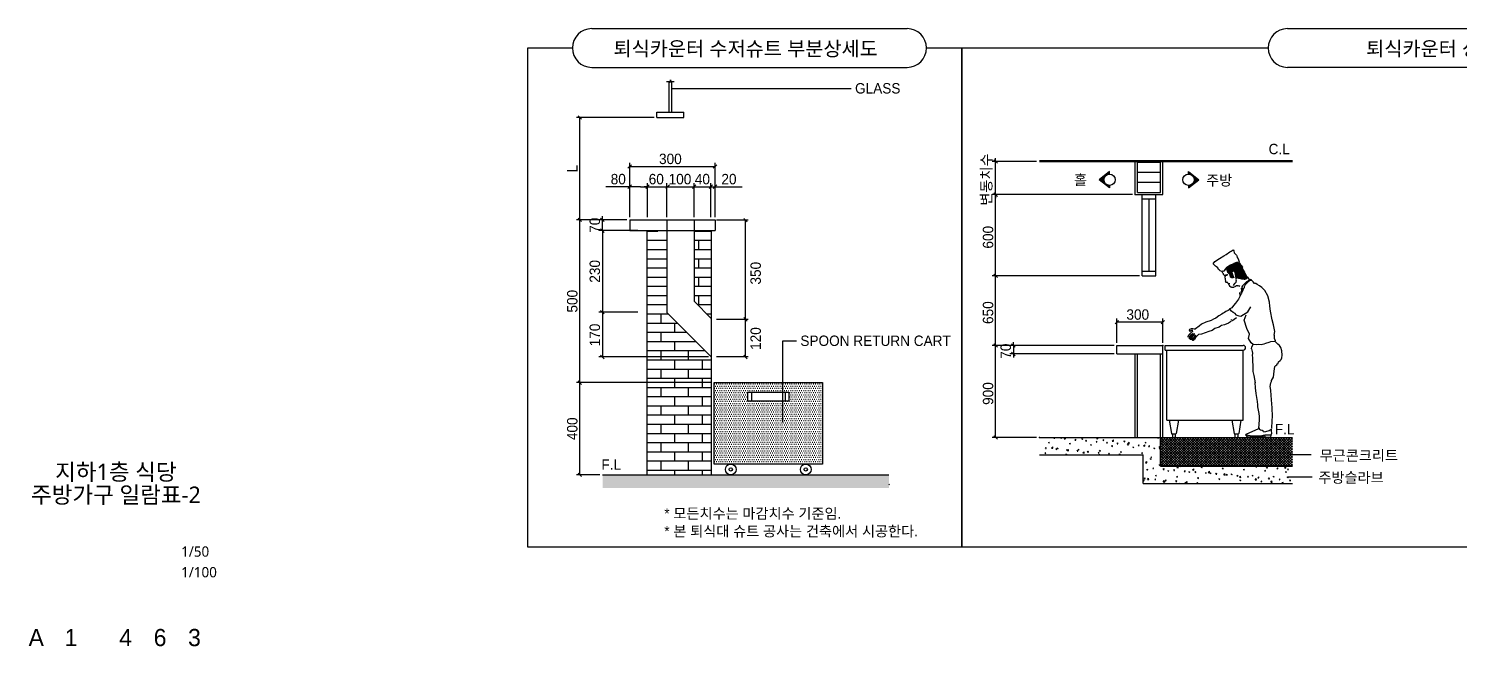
# Model space of a CAD drawing. Header units: millimetres. Extents: x 64500 to 245413, y 550 to 33013.
# Drawn here: x 201393 to 222193, y 930 to 9909 of the extents above; entities that cross this region are included whole.
import ezdxf
from ezdxf.enums import TextEntityAlignment as Align

# ---------------------------------------------------------------- set-up
doc = ezdxf.new("R2010")
doc.units = ezdxf.units.MM
doc.header["$LTSCALE"] = 150
doc.header["$MEASUREMENT"] = 0
doc.header["$PDSIZE"] = -10
doc.layers.get('0').update_dxf_attribs({"linetype": 'CONTINUOUS'})
for name, color, linetype in [('I-con', 3, 'CONTINUOUS'), ('SUNIL_BLOCK', 29, 'CONTINUOUS'), ('TEXT-TITLE', 6, 'CONTINUOUS'), ('TEXT-기입', 6, 'CONTINUOUS')]:
    doc.layers.add(name, color=color, linetype=linetype)
doc.styles.add('CGS', font='cgse', dxfattribs={"bigfont": 'cgs'})
doc.styles.add('나눔바른고딕', font='NanumBarunGothic.ttf')
doc.styles.add('선일금속', font='')
doc.styles.get('선일금속').set_extended_font_data('Dotum')

# ---------------------------------------------------------------- blocks, each defined once
blk = doc.blocks.new('A$C58F52477')
at = {"layer": 'SUNIL_BLOCK'}
for points in [[(2559, 6455), (2559, 6498), (2377, 6357), (2559, 6216), (2559, 6259, -0.414214), (2462, 6357, -0.414214)], [(4022, 6357, -0.414214), (3924, 6259), (3924, 6216), (4106, 6357), (3924, 6498), (3924, 6455, -0.414214)]]:
    blk.add_hatch(color=256, dxfattribs=at).paths.add_polyline_path(points)
at = {"color": 0, "linetype": 'ByBlock', "lineweight": -2}
for p, q in [((557, 6701), (617, 6641)), ((617, 6068), (557, 6128)), ((617, 6068), (557, 6128)), ((557, 4725), (617, 4665)), ((617, 4665), (557, 4725)), ((2715, 3923), (2655, 3863)), ((3451, 3863), (3511, 3923)), ((557, 3518), (617, 3458)), ((617, 3458), (557, 3518)), ((863, 3518), (923, 3458)), ((923, 3311), (863, 3371)), ((557, 1927), (617, 1867))]:
    blk.add_line(p, q, dxfattribs=at)
for p, q in [((587, 6671), (587, 6731)), ((1296, 6671), (527, 6671)), ((587, 6098), (587, 6671)), ((2955, 6098), (527, 6098)), ((2907, 6098), (527, 6098)), ((587, 4695), (587, 6098)), ((587, 6098), (587, 6038)), ((3075, 4695), (527, 4695)), ((3075, 4695), (527, 4695)), ((587, 3488), (587, 4695)), ((2685, 3536), (2685, 3953)), ((3481, 3893), (2685, 3893)), ((3481, 3536), (3481, 3953)), ((2637, 3488), (527, 3488)), ((2637, 3488), (527, 3488)), ((587, 1897), (587, 3488)), ((2637, 3488), (833, 3488)), ((893, 3488), (893, 3548)), ((893, 3488), (893, 3341)), ((2637, 3341), (833, 3341)), ((893, 3341), (893, 3281)), ((1296, 1897), (527, 1897))]:
    blk.add_line(p, q)
at = {"color": 0}
for p, q in [((4554, 4692), (4564, 4705)), ((4556, 4684), (4577, 4711)), ((4576, 4698), (4587, 4713)), ((4591, 4706), (4597, 4714))]:
    blk.add_line(p, q, dxfattribs=at)
at = {"layer": 'SUNIL_BLOCK'}
for p, q in [((5638, 8971), (11094, 8971)), ((0, 0), (0, 8636)), ((0, 8636), (5303, 8636)), ((11094, 8301), (5638, 8301)), ((1344, 6690), (5722, 6690)), ((1344, 6671), (5722, 6671)), ((2559, 6498), (2377, 6357)), ((2559, 6455), (2559, 6498)), ((3003, 6098), (3003, 6671)), ((3043, 6138), (3043, 6671)), ((3043, 6660), (3441, 6660)), ((3043, 6486), (3441, 6486)), ((3441, 6138), (3441, 6671)), ((3481, 6098), (3481, 6671)), ((3924, 6455), (3924, 6498)), ((3924, 6498), (4106, 6357)), ((2559, 6216), (2377, 6357)), ((2559, 6259), (2559, 6216)), ((3043, 6312), (3441, 6312)), ((3924, 6216), (4106, 6357)), ((3924, 6259), (3924, 6216)), ((3003, 6098), (3481, 6098)), ((3043, 6138), (3441, 6138)), ((3043, 6138), (3441, 6138)), ((3123, 4695), (3123, 6098)), ((3123, 6025), (3360, 6025)), ((3242, 4776), (3242, 6025)), ((3360, 4695), (3360, 6098)), ((4379, 4940), (4463, 4993)), ((4463, 4993), (4535, 5037)), ((4535, 5037), (4577, 5065)), ((4577, 5065), (4637, 5108)), ((4637, 5108), (4661, 5121)), ((4661, 5121), (4695, 5145)), ((4695, 5145), (4711, 5127)), ((4711, 5127), (4716, 5092)), ((4716, 5092), (4725, 5079)), ((4725, 5079), (4754, 5053)), ((4754, 5053), (4760, 5039)), ((4760, 5039), (4767, 5010)), ((4767, 5010), (4785, 4990)), ((4785, 4990), (4790, 4973)), ((4790, 4973), (4798, 4951)), ((3123, 4776), (3360, 4776)), ((4354, 4903), (4379, 4940)), ((4389, 4862), (4354, 4903)), ((4410, 4850), (4389, 4862)), ((4431, 4829), (4410, 4850)), ((4445, 4804), (4431, 4829)), ((4463, 4789), (4445, 4804)), ((4470, 4782), (4463, 4789)), ((4501, 4767), (4470, 4782)), ((4520, 4771), (4508, 4773)), ((4513, 4753), (4508, 4767)), ((4521, 4742), (4513, 4753)), ((4536, 4773), (4520, 4771)), ((4529, 4728), (4521, 4742)), ((4531, 4714), (4529, 4728)), ((4545, 4698), (4531, 4714)), ((4543, 4784), (4536, 4772)), ((4541, 4780), (4536, 4773)), ((4555, 4796), (4541, 4780)), ((4559, 4808), (4543, 4784)), ((4554, 4701), (4576, 4710)), ((4575, 4811), (4555, 4796)), ((4568, 4818), (4559, 4808)), ((4581, 4835), (4568, 4818)), ((4574, 4810), (4606, 4852)), ((4592, 4801), (4575, 4811)), ((4576, 4710), (4582, 4712)), ((4605, 4851), (4581, 4835)), ((4582, 4712), (4596, 4714)), ((4587, 4804), (4639, 4872)), ((4593, 4707), (4587, 4704)), ((4594, 4790), (4592, 4801)), ((4602, 4715), (4593, 4707)), ((4594, 4790), (4668, 4887)), ((4602, 4773), (4594, 4790)), ((4596, 4714), (4602, 4715)), ((4600, 4776), (4695, 4898)), ((4607, 4753), (4602, 4773)), ((4640, 4872), (4605, 4851)), ((4606, 4760), (4722, 4910)), ((4619, 4737), (4607, 4753)), ((4613, 4746), (4748, 4921)), ((4637, 4725), (4619, 4737)), ((4622, 4735), (4767, 4923)), ((4633, 4727), (4783, 4922)), ((4645, 4705), (4637, 4725)), ((4650, 4879), (4640, 4872)), ((4641, 4714), (4680, 4765)), ((4644, 4718), (4794, 4913)), ((4652, 4673), (4645, 4705)), ((4646, 4699), (4678, 4740)), ((4706, 4903), (4650, 4879)), ((4651, 4681), (4684, 4724)), ((4659, 4669), (4690, 4709)), ((4696, 4776), (4676, 4762)), ((4676, 4762), (4677, 4750)), ((4677, 4750), (4679, 4736)), ((4679, 4736), (4684, 4724)), ((4684, 4724), (4693, 4699)), ((4699, 4777), (4696, 4776)), ((4713, 4767), (4699, 4777)), ((4704, 4773), (4809, 4909)), ((4738, 4918), (4706, 4903)), ((4719, 4767), (4713, 4767)), ((4717, 4767), (4817, 4897)), ((4726, 4759), (4719, 4767)), ((4731, 4745), (4726, 4759)), ((4727, 4757), (4826, 4886)), ((4732, 4740), (4731, 4745)), ((4732, 4741), (4835, 4875)), ((4736, 4731), (4732, 4740)), ((4738, 4717), (4736, 4731)), ((4737, 4725), (4846, 4866)), ((4755, 4924), (4738, 4918)), ((4739, 4708), (4738, 4717)), ((4741, 4696), (4739, 4708)), ((4740, 4705), (4855, 4855)), ((4742, 4686), (4855, 4833)), ((4748, 4648), (4866, 4801)), ((4752, 4675), (4858, 4813)), ((4767, 4923), (4755, 4924)), ((4783, 4922), (4767, 4923)), ((4774, 4658), (4874, 4789)), ((4795, 4920), (4783, 4922)), ((4788, 4654), (4883, 4778)), ((4803, 4933), (4795, 4920)), ((4798, 4951), (4803, 4933)), ((4800, 4919), (4807, 4911)), ((4805, 4654), (4891, 4764)), ((4807, 4911), (4819, 4895)), ((4819, 4895), (4834, 4876)), ((4820, 4650), (4892, 4743)), ((4833, 4644), (4903, 4735)), ((4834, 4876), (4851, 4861)), ((4847, 4639), (4912, 4724)), ((4851, 4861), (4859, 4847)), ((4855, 4832), (4854, 4820)), ((4854, 4820), (4873, 4790)), ((4859, 4847), (4855, 4832)), ((4864, 4638), (4919, 4710)), ((4873, 4790), (4884, 4777)), ((4884, 4777), (4893, 4760)), ((4894, 4751), (4890, 4733)), ((4893, 4760), (4894, 4751)), ((4909, 4730), (4895, 4743)), ((4935, 4677), (4909, 4730)), ((3123, 4695), (3360, 4695)), ((4552, 4699), (4545, 4698)), ((4557, 4682), (4552, 4699)), ((4559, 4690), (4554, 4691)), ((4556, 4667), (4562, 4668)), ((4560, 4656), (4556, 4667)), ((4562, 4668), (4557, 4682)), ((4566, 4693), (4559, 4690)), ((4566, 4642), (4560, 4656)), ((4564, 4629), (4567, 4633)), ((4565, 4618), (4564, 4629)), ((4569, 4615), (4565, 4618)), ((4575, 4698), (4566, 4693)), ((4567, 4633), (4566, 4642)), ((4567, 4603), (4569, 4615)), ((4568, 4600), (4567, 4603)), ((4572, 4595), (4568, 4600)), ((4573, 4586), (4572, 4595)), ((4574, 4578), (4573, 4586)), ((4583, 4579), (4574, 4578)), ((4583, 4702), (4575, 4698)), ((4587, 4704), (4583, 4702)), ((4586, 4580), (4583, 4579)), ((4598, 4581), (4586, 4580)), ((4595, 4581), (4598, 4581)), ((4602, 4575), (4595, 4581)), ((4606, 4567), (4602, 4575)), ((4614, 4559), (4606, 4567)), ((4620, 4557), (4614, 4559)), ((4619, 4545), (4627, 4555)), ((4626, 4534), (4619, 4545)), ((4624, 4555), (4620, 4557)), ((4640, 4528), (4626, 4534)), ((4627, 4555), (4633, 4559)), ((4633, 4559), (4635, 4565)), ((4638, 4515), (4640, 4528)), ((4639, 4510), (4638, 4515)), ((4650, 4502), (4639, 4510)), ((4656, 4500), (4650, 4502)), ((4673, 4661), (4652, 4673)), ((4669, 4496), (4656, 4500)), ((4670, 4490), (4669, 4496)), ((4683, 4489), (4670, 4490)), ((4671, 4662), (4696, 4694)), ((4692, 4661), (4673, 4661)), ((4689, 4490), (4683, 4489)), ((4688, 4661), (4703, 4680)), ((4695, 4490), (4689, 4490)), ((4710, 4666), (4692, 4661)), ((4693, 4699), (4710, 4666)), ((4704, 4494), (4695, 4490)), ((4703, 4524), (4716, 4546)), ((4710, 4495), (4704, 4494)), ((4709, 4666), (4710, 4667)), ((4725, 4503), (4710, 4495)), ((4716, 4546), (4721, 4559)), ((4721, 4559), (4732, 4569)), ((4727, 4506), (4725, 4503)), ((4739, 4511), (4727, 4506)), ((4732, 4569), (4740, 4579)), ((4738, 4667), (4743, 4676)), ((4739, 4690), (4750, 4676)), ((4751, 4518), (4739, 4511)), ((4740, 4579), (4743, 4579)), ((4741, 4691), (4741, 4696)), ((4745, 4685), (4741, 4691)), ((4743, 4676), (4746, 4680)), ((4743, 4579), (4753, 4598)), ((4746, 4680), (4745, 4685)), ((4752, 4636), (4747, 4650)), ((4750, 4676), (4762, 4669)), ((4764, 4520), (4751, 4518)), ((4753, 4627), (4752, 4636)), ((4752, 4609), (4753, 4627)), ((4753, 4598), (4752, 4609)), ((4762, 4669), (4772, 4659)), ((4776, 4518), (4764, 4520)), ((4772, 4659), (4790, 4654)), ((4786, 4517), (4776, 4518)), ((4798, 4521), (4786, 4517)), ((4790, 4654), (4809, 4654)), ((4812, 4511), (4798, 4521)), ((4809, 4654), (4826, 4647)), ((4826, 4647), (4840, 4640)), ((4845, 4440), (4839, 4478)), ((4840, 4640), (4848, 4639)), ((4848, 4639), (4888, 4638)), ((4850, 4503), (4849, 4488)), ((4849, 4488), (4854, 4483)), ((4860, 4522), (4850, 4503)), ((4854, 4483), (4856, 4456)), ((4884, 4546), (4860, 4522)), ((4876, 4476), (4864, 4444)), ((4885, 4488), (4876, 4476)), ((4881, 4638), (4926, 4696)), ((4916, 4576), (4884, 4546)), ((4886, 4504), (4885, 4488)), ((4905, 4535), (4886, 4504)), ((4888, 4638), (4901, 4638)), ((4899, 4638), (4932, 4682)), ((4901, 4638), (4916, 4644)), ((4954, 4583), (4905, 4535)), ((4926, 4588), (4915, 4578)), ((4916, 4644), (4935, 4654)), ((4965, 4609), (4926, 4589)), ((4956, 4657), (4935, 4677)), ((4935, 4654), (4939, 4658)), ((4939, 4658), (4942, 4662)), ((4942, 4662), (4944, 4667)), ((4979, 4605), (4954, 4583)), ((4974, 4638), (4956, 4657)), ((4982, 4618), (4965, 4609)), ((4991, 4632), (4974, 4638)), ((5013, 4613), (4979, 4605)), ((5005, 4626), (4982, 4618)), ((5008, 4622), (4991, 4632)), ((5022, 4616), (5008, 4627)), ((5028, 4609), (5013, 4613)), ((5045, 4587), (5028, 4609)), ((5067, 4561), (5045, 4587)), ((5087, 4562), (5067, 4561)), ((5112, 4546), (5087, 4562)), ((5153, 4523), (5112, 4546)), ((5194, 4491), (5153, 4523)), ((5243, 4437), (5194, 4491)), ((4736, 4222), (4703, 4182)), ((4791, 4291), (4736, 4222)), ((4823, 4357), (4792, 4289)), ((4819, 4355), (4815, 4403)), ((4844, 4396), (4821, 4357)), ((4831, 4407), (4845, 4440)), ((4864, 4444), (4844, 4396)), ((4856, 4456), (4857, 4444)), ((4857, 4444), (4860, 4427)), ((5295, 4347), (5243, 4437)), ((5325, 4239), (5295, 4347)), ((5334, 4168), (5325, 4239)), ((4395, 3963), (4357, 3944)), ((4449, 4003), (4395, 3963)), ((4503, 4033), (4449, 4003)), ((4525, 4050), (4503, 4033)), ((4550, 4061), (4525, 4050)), ((4572, 4075), (4550, 4061)), ((4610, 4092), (4572, 4075)), ((4630, 4106), (4610, 4092)), ((4652, 4131), (4630, 4117)), ((4630, 4117), (4649, 4111)), ((4666, 4081), (4648, 4108)), ((4674, 4142), (4652, 4131)), ((4700, 4060), (4666, 4081)), ((4703, 4182), (4674, 4142)), ((4731, 4041), (4700, 4060)), ((4753, 3967), (4712, 3939)), ((4748, 4017), (4731, 4041)), ((4801, 3998), (4749, 4014)), ((4801, 4001), (4829, 3994)), ((4829, 3994), (4950, 4073)), ((4890, 3926), (4925, 4016)), ((4950, 4073), (5002, 4156)), ((5344, 4082), (5334, 4168)), ((5373, 3931), (5344, 4082)), ((3931, 3673), (3985, 3724)), ((3943, 3755), (3949, 3772)), ((3948, 3731), (3943, 3755)), ((3977, 3748), (3948, 3731)), ((3949, 3772), (3974, 3783)), ((3974, 3783), (4000, 3782)), ((3992, 3753), (3977, 3748)), ((3985, 3724), (3998, 3733)), ((3998, 3733), (3992, 3753)), ((4000, 3782), (4024, 3778)), ((4024, 3778), (4046, 3778)), ((4110, 3823), (4046, 3778)), ((4152, 3857), (4110, 3823)), ((4276, 3730), (4149, 3684)), ((4224, 3889), (4152, 3857)), ((4316, 3919), (4224, 3889)), ((4335, 3749), (4276, 3730)), ((4357, 3944), (4316, 3919)), ((4383, 3780), (4335, 3749)), ((4455, 3807), (4383, 3785)), ((4383, 3785), (4383, 3780)), ((4478, 3821), (4455, 3807)), ((4494, 3832), (4478, 3821)), ((4550, 3845), (4494, 3832)), ((4616, 3875), (4550, 3848)), ((4550, 3848), (4550, 3845)), ((4649, 3900), (4616, 3875)), ((4690, 3923), (4649, 3906)), ((4662, 3941), (4662, 3935)), ((4712, 3939), (4690, 3923)), ((4936, 3785), (4890, 3926)), ((4981, 3686), (4936, 3785)), ((5393, 3848), (5373, 3931)), ((5418, 3730), (5393, 3848)), ((5408, 3665), (5418, 3730)), ((2685, 3488), (3481, 3488)), ((2685, 3341), (2685, 3488)), ((3481, 3341), (3481, 3488)), ((3520, 3488), (4873, 3488)), ((3520, 3409), (3520, 3488)), ((3917, 3641), (3924, 3659)), ((3923, 3624), (3917, 3641)), ((3936, 3635), (3923, 3624)), ((3924, 3659), (3931, 3673)), ((3955, 3664), (3936, 3635)), ((3938, 3603), (3948, 3620)), ((3954, 3602), (3938, 3603)), ((3948, 3620), (3971, 3649)), ((3973, 3628), (3954, 3602)), ((3971, 3675), (3955, 3664)), ((3966, 3590), (3969, 3602)), ((3966, 3587), (3966, 3590)), ((3981, 3590), (3966, 3587)), ((3969, 3602), (3985, 3619)), ((3984, 3686), (3971, 3675)), ((3971, 3649), (3981, 3669)), ((3989, 3648), (3973, 3628)), ((3981, 3669), (4003, 3691)), ((3997, 3607), (3981, 3590)), ((4003, 3694), (3984, 3686)), ((3985, 3619), (4034, 3688)), ((3987, 3581), (3997, 3592)), ((3994, 3578), (3987, 3581)), ((4034, 3688), (3989, 3648)), ((3999, 3575), (3994, 3578)), ((4020, 3633), (3997, 3607)), ((3997, 3592), (4000, 3598)), ((4003, 3575), (3999, 3575)), ((4000, 3598), (4003, 3601)), ((4003, 3691), (4003, 3694)), ((4003, 3601), (4013, 3609)), ((4015, 3589), (4003, 3575)), ((4013, 3609), (4020, 3621)), ((4022, 3589), (4015, 3589)), ((4027, 3644), (4020, 3633)), ((4020, 3621), (4026, 3626)), ((4029, 3597), (4022, 3589)), ((4026, 3626), (4043, 3652)), ((4033, 3653), (4027, 3644)), ((4031, 3597), (4029, 3597)), ((4038, 3614), (4031, 3597)), ((4039, 3658), (4033, 3653)), ((4045, 3623), (4038, 3614)), ((4049, 3667), (4039, 3658)), ((4043, 3652), (4049, 3667)), ((4048, 3629), (4045, 3623)), ((4064, 3643), (4048, 3629)), ((4074, 3654), (4064, 3643)), ((4086, 3666), (4074, 3654)), ((4099, 3680), (4086, 3666)), ((4149, 3684), (4099, 3680)), ((4962, 3608), (4981, 3686)), ((5011, 3532), (4962, 3608)), ((5041, 3505), (5011, 3532)), ((5020, 3463), (5042, 3503)), ((5041, 3507), (5032, 3501)), ((5108, 3502), (5043, 3505)), ((5144, 3503), (5108, 3502)), ((5181, 3501), (5144, 3503)), ((5226, 3509), (5181, 3501)), ((5259, 3521), (5226, 3509)), ((5315, 3540), (5259, 3521)), ((5345, 3552), (5315, 3540)), ((5427, 3560), (5345, 3552)), ((5407, 3665), (5407, 3615)), ((5407, 3615), (5427, 3577)), ((5427, 3577), (5417, 3560)), ((5470, 3510), (5427, 3560)), ((5497, 3490), (5470, 3510)), ((5521, 3451), (5497, 3490)), ((2685, 3341), (3481, 3341)), ((3003, 1897), (3003, 3341)), ((3043, 1897), (3043, 3341)), ((3441, 1897), (3441, 3341)), ((3481, 1897), (3481, 3341)), ((3520, 3409), (4873, 3409)), ((3550, 2196), (3550, 3409)), ((4873, 2196), (4873, 3409)), ((5015, 3430), (5020, 3463)), ((5015, 3430), (5029, 3387)), ((5031, 3348), (5028, 3319)), ((5028, 3319), (5032, 3273)), ((5029, 3387), (5031, 3356)), ((5031, 3356), (5031, 3348)), ((5032, 3273), (5035, 3085)), ((5482, 3205), (5512, 3226)), ((5512, 3226), (5531, 3245)), ((5538, 3394), (5521, 3451)), ((5531, 3245), (5539, 3277)), ((5546, 3321), (5538, 3394)), ((5539, 3277), (5546, 3321)), ((5035, 3085), (5040, 3038)), ((5040, 3038), (5056, 2971)), ((5056, 2971), (5080, 2841)), ((5396, 2939), (5406, 3046)), ((5406, 3046), (5419, 3122)), ((5419, 3122), (5433, 3140)), ((5433, 3140), (5455, 3152)), ((5455, 3152), (5459, 3172)), ((5459, 3172), (5477, 3178)), ((5477, 3178), (5482, 3205)), ((5085, 2757), (5078, 2845)), ((5098, 2656), (5085, 2757)), ((5338, 2778), (5347, 2840)), ((5343, 2752), (5338, 2778)), ((5350, 2711), (5343, 2752)), ((5347, 2840), (5359, 2865)), ((5359, 2865), (5362, 2880)), ((5362, 2880), (5396, 2939)), ((5120, 2517), (5098, 2656)), ((5123, 2462), (5120, 2517)), ((5358, 2550), (5350, 2711)), ((5372, 2410), (5358, 2550)), ((5122, 2436), (5123, 2462)), ((5123, 2425), (5122, 2436)), ((5145, 2310), (5123, 2425)), ((5151, 2262), (5145, 2310)), ((5155, 2201), (5151, 2262)), ((5376, 2258), (5372, 2410)), ((5373, 2188), (5376, 2258)), ((3550, 2196), (4873, 2196)), ((3590, 2196), (3628, 1965)), ((3749, 2196), (3711, 1965)), ((4674, 2196), (4712, 1965)), ((4833, 2196), (4795, 1965)), ((4921, 1952), (5142, 2049)), ((5142, 2049), (5155, 2201)), ((5150, 2065), (5148, 2046)), ((5148, 2046), (5153, 2038)), ((5153, 2038), (5169, 2030)), ((5169, 2030), (5201, 2021)), ((5201, 2021), (5221, 2005)), ((5221, 2005), (5227, 1996)), ((5227, 1996), (5261, 1999)), ((5261, 1999), (5321, 2017)), ((5321, 2017), (5355, 2039)), ((5355, 2039), (5357, 2012)), ((5357, 2012), (5358, 1966)), ((5364, 2054), (5373, 2188)), ((1344, 1897), (3441, 1897)), ((1499, 1811), (1517, 1818)), ((1499, 1811), (1512, 1802)), ((1512, 1802), (1517, 1818)), ((1554, 1713), (1574, 1733)), ((1595, 1884), (1607, 1897)), ((1595, 1884), (1610, 1882)), ((1611, 1882), (1608, 1897)), ((1712, 1893), (1724, 1897)), ((1712, 1893), (1725, 1884)), ((1725, 1884), (1730, 1897)), ((1777, 1868), (1789, 1882)), ((1777, 1868), (1792, 1866)), ((1793, 1866), (1790, 1882)), ((1864, 1791), (1882, 1797)), ((1864, 1790), (1877, 1782)), ((1877, 1782), (1882, 1797)), ((1959, 1852), (1972, 1866)), ((1960, 1852), (1975, 1850)), ((1975, 1850), (1972, 1866)), ((2077, 1873), (2095, 1879)), ((2077, 1872), (2090, 1864)), ((2090, 1864), (2095, 1879)), ((2142, 1836), (2154, 1850)), ((2142, 1836), (2157, 1834)), ((2157, 1834), (2154, 1850)), ((2229, 1770), (2247, 1777)), ((2229, 1770), (2242, 1762)), ((2242, 1762), (2247, 1777)), ((2324, 1820), (2336, 1834)), ((2324, 1820), (2339, 1818)), ((2334, 1876), (2354, 1897)), ((2334, 1876), (2357, 1872)), ((2340, 1818), (2337, 1834)), ((2356, 1873), (2354, 1897)), ((2442, 1852), (2460, 1859)), ((2443, 1852), (2455, 1843)), ((2455, 1843), (2460, 1859)), ((2506, 1804), (2518, 1818)), ((2506, 1804), (2521, 1802)), ((2522, 1802), (2519, 1818)), ((2594, 1750), (2612, 1757)), ((2594, 1750), (2607, 1741)), ((2605, 1834), (2625, 1855)), ((2605, 1834), (2628, 1830)), ((2607, 1741), (2612, 1757)), ((2627, 1830), (2625, 1855)), ((2688, 1788), (2700, 1803)), ((2688, 1788), (2703, 1787)), ((2704, 1786), (2701, 1802)), ((2807, 1832), (2825, 1839)), ((2808, 1832), (2820, 1823)), ((2820, 1823), (2825, 1838)), ((2870, 1772), (2883, 1787)), ((2870, 1772), (2886, 1771)), ((2876, 1792), (2896, 1813)), ((2876, 1792), (2899, 1788)), ((2886, 1771), (2883, 1786)), ((2899, 1788), (2896, 1813)), ((2959, 1730), (2977, 1736)), ((2972, 1721), (2977, 1736)), ((3052, 1756), (3065, 1771)), ((3053, 1756), (3068, 1755)), ((3068, 1755), (3065, 1771)), ((3147, 1750), (3167, 1771)), ((3147, 1750), (3170, 1746)), ((3170, 1746), (3167, 1771)), ((3172, 1812), (3190, 1818)), ((3173, 1811), (3185, 1803)), ((3185, 1803), (3190, 1818)), ((3235, 1740), (3247, 1755)), ((3235, 1740), (3250, 1739)), ((3251, 1739), (3248, 1755)), ((3386, 1893), (3396, 1897)), ((3386, 1893), (3399, 1885)), ((3399, 1885), (3403, 1897)), ((3417, 1724), (3429, 1739)), ((3433, 1723), (3430, 1739)), ((3441, 1897), (5722, 1897)), ((3441, 1400), (3441, 1897)), ((3441, 1895), (3443, 1897)), ((3441, 1850), (3488, 1897)), ((3441, 1806), (3533, 1897)), ((3441, 1761), (3577, 1897)), ((3441, 1716), (3622, 1897)), ((3441, 1671), (3667, 1897)), ((3441, 1626), (3712, 1897)), ((3441, 1581), (3757, 1897)), ((3441, 1536), (3802, 1897)), ((3441, 1491), (3847, 1897)), ((3441, 1446), (3892, 1897)), ((3441, 1401), (3937, 1897)), ((3894, 1400), (3441, 1854)), ((3850, 1400), (3441, 1809)), ((3805, 1400), (3441, 1764)), ((3939, 1400), (3442, 1897)), ((3484, 1400), (3982, 1897)), ((3984, 1400), (3487, 1897)), ((3529, 1400), (4027, 1897)), ((4029, 1400), (3532, 1897)), ((3574, 1400), (4071, 1897)), ((4074, 1400), (3577, 1897)), ((3619, 1400), (4116, 1897)), ((4119, 1400), (3622, 1897)), ((3638, 1957), (3701, 1957)), ((3645, 1957), (3645, 1907)), ((3664, 1400), (4161, 1897)), ((4164, 1400), (3667, 1897)), ((3694, 1957), (3694, 1907)), ((3709, 1400), (4206, 1897)), ((4209, 1400), (3712, 1897)), ((3754, 1400), (4251, 1897)), ((4254, 1400), (3756, 1897)), ((3799, 1400), (4296, 1897)), ((4299, 1400), (3801, 1897)), ((3844, 1400), (4341, 1897)), ((4343, 1400), (3846, 1897)), ((3889, 1400), (4386, 1897)), ((4388, 1400), (3891, 1897)), ((3933, 1400), (4431, 1897)), ((4433, 1400), (3936, 1897)), ((3978, 1400), (4476, 1897)), ((4478, 1400), (3981, 1897)), ((4023, 1400), (4520, 1897)), ((4523, 1400), (4026, 1897)), ((4068, 1400), (4565, 1897)), ((4568, 1400), (4071, 1897)), ((4113, 1400), (4610, 1897)), ((4613, 1400), (4116, 1897)), ((4158, 1400), (4655, 1897)), ((4658, 1400), (4161, 1897)), ((4203, 1400), (4700, 1897)), ((4703, 1400), (4205, 1897)), ((4248, 1400), (4745, 1897)), ((4748, 1400), (4250, 1897)), ((4293, 1400), (4790, 1897)), ((4792, 1400), (4295, 1897)), ((4338, 1400), (4835, 1897)), ((4837, 1400), (4340, 1897)), ((4382, 1400), (4880, 1897)), ((4882, 1400), (4385, 1897)), ((4427, 1400), (4925, 1897)), ((4927, 1400), (4430, 1897)), ((4472, 1400), (4969, 1897)), ((4972, 1400), (4475, 1897)), ((4517, 1400), (5014, 1897)), ((5017, 1400), (4520, 1897)), ((4562, 1400), (5059, 1897)), ((5062, 1400), (4565, 1897)), ((4607, 1400), (5104, 1897)), ((5107, 1400), (4610, 1897)), ((4652, 1400), (5149, 1897)), ((5152, 1400), (4655, 1897)), ((4697, 1400), (5194, 1897)), ((5197, 1400), (4699, 1897)), ((4722, 1957), (4785, 1957)), ((4729, 1957), (4729, 1907)), ((4738, 1897), (4768, 1897)), ((4742, 1400), (5239, 1897)), ((5242, 1400), (4744, 1897)), ((4778, 1957), (4778, 1907)), ((4787, 1400), (5284, 1897)), ((5286, 1400), (4789, 1897)), ((4831, 1400), (5329, 1897)), ((5331, 1400), (4834, 1897)), ((4876, 1400), (5374, 1897)), ((5376, 1400), (4879, 1897)), ((4914, 1942), (4921, 1952)), ((4948, 1908), (4914, 1942)), ((4921, 1400), (5418, 1897)), ((5421, 1400), (4924, 1897)), ((4931, 1947), (4931, 1953)), ((4938, 1938), (4931, 1947)), ((4956, 1928), (4938, 1938)), ((5178, 1903), (4948, 1908)), ((4993, 1924), (4956, 1928)), ((4966, 1400), (5463, 1897)), ((5466, 1400), (4969, 1897)), ((5104, 1917), (4993, 1924)), ((5011, 1400), (5508, 1897)), ((5511, 1400), (5014, 1897)), ((5056, 1400), (5553, 1897)), ((5556, 1400), (5059, 1897)), ((5101, 1400), (5598, 1897)), ((5166, 1922), (5104, 1917)), ((5601, 1400), (5104, 1897)), ((5146, 1400), (5643, 1897)), ((5646, 1400), (5148, 1897)), ((5218, 1933), (5166, 1922)), ((5232, 1920), (5178, 1903)), ((5191, 1400), (5688, 1897)), ((5691, 1400), (5193, 1897)), ((5248, 1935), (5218, 1933)), ((5250, 1917), (5232, 1920)), ((5236, 1400), (5722, 1886)), ((5722, 1414), (5238, 1897)), ((5349, 1938), (5248, 1935)), ((5252, 1897), (5250, 1917)), ((5343, 1904), (5252, 1897)), ((5280, 1400), (5722, 1842)), ((5722, 1459), (5283, 1897)), ((5325, 1400), (5722, 1797)), ((5722, 1504), (5328, 1897)), ((5349, 1937), (5343, 1904)), ((5358, 1966), (5349, 1937)), ((5370, 1400), (5722, 1752)), ((5722, 1548), (5373, 1897)), ((5719, 1597), (5418, 1897)), ((5722, 1638), (5463, 1897)), ((5722, 1683), (5508, 1897)), ((5722, 1728), (5553, 1897)), ((5722, 1773), (5597, 1897)), ((5722, 1818), (5642, 1897)), ((5722, 1863), (5687, 1897)), ((1344, 1599), (3142, 1599)), ((1437, 1627), (1455, 1634)), ((1437, 1627), (1450, 1618)), ((1448, 1708), (1460, 1723)), ((1448, 1708), (1463, 1707)), ((1450, 1618), (1455, 1633)), ((1464, 1707), (1461, 1723)), ((1554, 1713), (1577, 1709)), ((1577, 1709), (1574, 1733)), ((1630, 1693), (1642, 1707)), ((1630, 1692), (1646, 1691)), ((1646, 1691), (1643, 1707)), ((1650, 1709), (1668, 1716)), ((1651, 1709), (1663, 1700)), ((1663, 1700), (1669, 1715)), ((1802, 1606), (1820, 1613)), ((1802, 1606), (1813, 1599)), ((1812, 1677), (1825, 1691)), ((1813, 1677), (1828, 1675)), ((1815, 1599), (1820, 1613)), ((1828, 1675), (1825, 1691)), ((1825, 1671), (1845, 1691)), ((1825, 1671), (1848, 1667)), ((1848, 1667), (1845, 1691)), ((1995, 1661), (2007, 1675)), ((1995, 1661), (2010, 1659)), ((2010, 1659), (2008, 1675)), ((2015, 1688), (2033, 1695)), ((2016, 1688), (2028, 1680)), ((2028, 1680), (2034, 1695)), ((2096, 1629), (2116, 1649)), ((2097, 1629), (2119, 1625)), ((2119, 1625), (2116, 1649)), ((2177, 1645), (2189, 1659)), ((2177, 1645), (2192, 1643)), ((2193, 1643), (2190, 1659)), ((2359, 1629), (2371, 1643)), ((2359, 1629), (2374, 1627)), ((2375, 1627), (2372, 1643)), ((2379, 1599), (2387, 1607)), ((2381, 1668), (2398, 1675)), ((2381, 1668), (2393, 1659)), ((2388, 1599), (2387, 1607)), ((2393, 1659), (2399, 1675)), ((2541, 1613), (2553, 1627)), ((2541, 1613), (2556, 1611)), ((2557, 1611), (2554, 1627)), ((2725, 1599), (2736, 1611)), ((2739, 1599), (2736, 1611)), ((2746, 1648), (2763, 1654)), ((2746, 1647), (2758, 1639)), ((2758, 1639), (2764, 1654)), ((2959, 1729), (2972, 1721)), ((3111, 1627), (3128, 1634)), ((3111, 1627), (3123, 1619)), ((3123, 1619), (3129, 1634)), ((3142, 1102), (3142, 1599)), ((3262, 1525), (3280, 1532)), ((3262, 1525), (3275, 1516)), ((3270, 1549), (3282, 1564)), ((3270, 1549), (3285, 1548)), ((3275, 1516), (3280, 1532)), ((3286, 1548), (3283, 1564)), ((3324, 1709), (3342, 1716)), ((3324, 1709), (3337, 1701)), ((3337, 1701), (3342, 1716)), ((3417, 1724), (3432, 1723)), ((3418, 1708), (3438, 1729)), ((3418, 1708), (3441, 1704)), ((3441, 1704), (3438, 1728)), ((3760, 1400), (3441, 1719)), ((3715, 1400), (3441, 1674)), ((3670, 1400), (3441, 1629)), ((3625, 1400), (3441, 1584)), ((3580, 1400), (3441, 1540)), ((3535, 1400), (3441, 1495)), ((5415, 1400), (5722, 1707)), ((5460, 1400), (5722, 1662)), ((5505, 1400), (5694, 1589)), ((5550, 1400), (5722, 1572)), ((5595, 1400), (5722, 1527)), ((5703, 1598), (5722, 1617)), ((5722, 1593), (5719, 1597)), ((3181, 1461), (3200, 1481)), ((3181, 1460), (3203, 1457)), ((3200, 1341), (3218, 1348)), ((3203, 1457), (3201, 1481)), ((3201, 1341), (3213, 1332)), ((3213, 1332), (3218, 1348)), ((3305, 1358), (3317, 1373)), ((3305, 1358), (3320, 1357)), ((3321, 1357), (3318, 1372)), ((3352, 1239), (3370, 1245)), ((3352, 1238), (3365, 1230)), ((3365, 1230), (3370, 1245)), ((3414, 1423), (3432, 1430)), ((3414, 1423), (3427, 1414)), ((3427, 1414), (3432, 1429)), ((3490, 1400), (3441, 1450)), ((3445, 1400), (3441, 1405)), ((3441, 1400), (5722, 1400)), ((3487, 1342), (3500, 1357)), ((3487, 1342), (3503, 1341)), ((3503, 1341), (3500, 1357)), ((3565, 1321), (3583, 1327)), ((3566, 1320), (3578, 1312)), ((3578, 1312), (3583, 1327)), ((3669, 1326), (3682, 1341)), ((3670, 1326), (3685, 1325)), ((3685, 1325), (3682, 1341)), ((3723, 1377), (3743, 1397)), ((3723, 1376), (3746, 1373)), ((3745, 1373), (3743, 1397)), ((3782, 1400), (3792, 1394)), ((3792, 1394), (3794, 1400)), ((3852, 1310), (3864, 1325)), ((3852, 1310), (3867, 1309)), ((3868, 1309), (3865, 1325)), ((3930, 1300), (3948, 1307)), ((3931, 1300), (3943, 1291)), ((3943, 1291), (3949, 1307)), ((3994, 1334), (4014, 1355)), ((3994, 1334), (4017, 1331)), ((4017, 1331), (4014, 1355)), ((4034, 1294), (4046, 1309)), ((4034, 1294), (4049, 1293)), ((4050, 1293), (4047, 1309)), ((4144, 1382), (4162, 1389)), ((4144, 1382), (4157, 1373)), ((4157, 1373), (4162, 1389)), ((4216, 1278), (4228, 1293)), ((4216, 1278), (4231, 1277)), ((4232, 1277), (4229, 1293)), ((4265, 1292), (4285, 1313)), ((4265, 1292), (4288, 1289)), ((4288, 1289), (4285, 1313)), ((4295, 1280), (4313, 1287)), ((4296, 1280), (4308, 1271)), ((4308, 1271), (4314, 1286)), ((4398, 1262), (4410, 1277)), ((4398, 1262), (4414, 1261)), ((4414, 1261), (4411, 1277)), ((4509, 1362), (4527, 1369)), ((4509, 1362), (4522, 1353)), ((4522, 1353), (4527, 1368)), ((4536, 1250), (4556, 1271)), ((4536, 1250), (4559, 1247)), ((4559, 1247), (4556, 1271)), ((4580, 1246), (4593, 1261)), ((4581, 1246), (4596, 1245)), ((4596, 1245), (4593, 1261)), ((4661, 1260), (4678, 1266)), ((4661, 1259), (4673, 1251)), ((4673, 1251), (4679, 1266)), ((4763, 1231), (4775, 1245)), ((4778, 1229), (4776, 1245)), ((4874, 1341), (4892, 1348)), ((4874, 1341), (4887, 1333)), ((4887, 1333), (4892, 1348)), ((5026, 1239), (5043, 1246)), ((5026, 1239), (5038, 1230)), ((5038, 1230), (5044, 1246)), ((5092, 1390), (5101, 1400)), ((5092, 1390), (5107, 1388)), ((5108, 1388), (5105, 1400)), ((5239, 1321), (5257, 1328)), ((5239, 1321), (5252, 1312)), ((5252, 1312), (5257, 1328)), ((5274, 1374), (5286, 1388)), ((5274, 1374), (5289, 1372)), ((5290, 1372), (5287, 1388)), ((5456, 1400), (5465, 1394)), ((5456, 1358), (5468, 1372)), ((5456, 1358), (5471, 1356)), ((5465, 1394), (5467, 1400)), ((5472, 1356), (5469, 1372)), ((5587, 1372), (5607, 1392)), ((5587, 1371), (5609, 1368)), ((5604, 1301), (5622, 1308)), ((5604, 1301), (5617, 1292)), ((5609, 1368), (5607, 1392)), ((5617, 1292), (5622, 1307)), ((5638, 1342), (5651, 1356)), ((5638, 1342), (5654, 1340)), ((5640, 1400), (5722, 1482)), ((5654, 1340), (5651, 1356)), ((5685, 1400), (5722, 1437)), ((3142, 1158), (3156, 1164)), ((3142, 1154), (3151, 1148)), ((3142, 1102), (5722, 1102)), ((3151, 1148), (3157, 1163)), ((3158, 1183), (3170, 1197)), ((3158, 1183), (3174, 1181)), ((3174, 1181), (3171, 1197)), ((3214, 1171), (3234, 1192)), ((3215, 1171), (3237, 1167)), ((3237, 1167), (3234, 1192)), ((3340, 1167), (3353, 1182)), ((3341, 1167), (3356, 1166)), ((3356, 1165), (3353, 1181)), ((3485, 1129), (3505, 1150)), ((3486, 1129), (3508, 1125)), ((3504, 1136), (3521, 1143)), ((3504, 1136), (3516, 1128)), ((3508, 1125), (3505, 1150)), ((3517, 1128), (3522, 1143)), ((3523, 1151), (3535, 1166)), ((3523, 1151), (3538, 1150)), ((3538, 1150), (3536, 1165)), ((3705, 1135), (3717, 1150)), ((3705, 1135), (3720, 1134)), ((3717, 1218), (3735, 1225)), ((3717, 1218), (3730, 1210)), ((3721, 1134), (3718, 1150)), ((3730, 1210), (3735, 1225)), ((3771, 1102), (3776, 1108)), ((3777, 1102), (3776, 1107)), ((3869, 1116), (3886, 1123)), ((3869, 1116), (3881, 1107)), ((3882, 1107), (3887, 1123)), ((3887, 1119), (3899, 1134)), ((3887, 1119), (3902, 1118)), ((3903, 1118), (3900, 1134)), ((4069, 1103), (4081, 1118)), ((4069, 1103), (4084, 1102)), ((4082, 1198), (4100, 1205)), ((4082, 1198), (4095, 1189)), ((4085, 1102), (4082, 1118)), ((4095, 1189), (4100, 1205)), ((4250, 1102), (4251, 1102)), ((4252, 1102), (4252, 1102)), ((4264, 1102), (4264, 1102)), ((4447, 1178), (4465, 1184)), ((4447, 1177), (4460, 1169)), ((4460, 1169), (4465, 1184)), ((4763, 1230), (4778, 1229)), ((4807, 1208), (4827, 1229)), ((4807, 1208), (4830, 1205)), ((4812, 1157), (4830, 1164)), ((4812, 1157), (4825, 1149)), ((4825, 1149), (4830, 1164)), ((4830, 1205), (4827, 1229)), ((4945, 1215), (4957, 1229)), ((4945, 1214), (4960, 1213)), ((4961, 1213), (4958, 1229)), ((5078, 1166), (5098, 1187)), ((5078, 1166), (5101, 1163)), ((5101, 1163), (5098, 1187)), ((5127, 1199), (5139, 1213)), ((5127, 1199), (5142, 1197)), ((5143, 1197), (5140, 1213)), ((5177, 1137), (5195, 1144)), ((5177, 1137), (5190, 1128)), ((5190, 1128), (5195, 1144)), ((5309, 1183), (5321, 1197)), ((5309, 1183), (5324, 1181)), ((5325, 1181), (5322, 1197)), ((5349, 1124), (5369, 1145)), ((5349, 1124), (5372, 1121)), ((5372, 1121), (5369, 1145)), ((5391, 1219), (5408, 1226)), ((5391, 1219), (5403, 1210)), ((5403, 1210), (5409, 1225)), ((5491, 1167), (5504, 1181)), ((5491, 1167), (5507, 1165)), ((5507, 1165), (5504, 1181)), ((5542, 1117), (5560, 1123)), ((5542, 1116), (5555, 1108)), ((5555, 1108), (5560, 1123)), ((5639, 1102), (5640, 1103)), ((5640, 1102), (5640, 1103)), ((5674, 1151), (5686, 1165)), ((5674, 1151), (5689, 1149)), ((5689, 1149), (5686, 1165)), ((16732, 0), (0, 0))]:
    blk.add_line(p, q, dxfattribs=at)
at = {"layer": 'SUNIL_BLOCK', "color": 7}
for p, q in [((6050, 1597), (5695, 1597)), ((6067, 1207), (5644, 1207))]:
    blk.add_line(p, q, dxfattribs=at)
at = {"layer": 'SUNIL_BLOCK'}
for centre in [(2559, 6357), (3924, 6357)]:
    blk.add_circle(centre, 97.8, dxfattribs=at)
at = {"layer": 'SUNIL_BLOCK', "color": 7}
for centre in [(5695, 1597), (5644, 1207)]:
    blk.add_circle(centre, 7.96, dxfattribs=at)
at = {"layer": 'SUNIL_BLOCK'}
for centre, radius, start, end in [((5638, 8636), 335, 90, 270), ((4873, 3449), 39.8, 270, 90), ((3638, 1967), 9.94, 189.4623, 270), ((3655, 1907), 9.94, 180, 270), ((3684, 1907), 9.94, 270, 0), ((3701, 1967), 9.94, 270, 350.5377), ((4722, 1967), 9.94, 189.4623, 270), ((4738, 1907), 9.94, 180, 270), ((4768, 1907), 9.94, 270, 0), ((4785, 1967), 9.94, 270, 350.5377)]:
    blk.add_arc(centre, radius, start, end, dxfattribs=at)
blk.add_point((3003, 6098), dxfattribs=at)
blk.add_point((3003, 6098), dxfattribs=at)
blk.add_point((3003, 6098), dxfattribs=at)
at = {"layer": 'SUNIL_BLOCK', "linetype": 'ByBlock'}
for p in [(3481, 3488), (1344, 1897), (1344, 1897)]:
    blk.add_point(p, dxfattribs=at)
at = {"color": 7, "style": '선일금속'}
for s, p in [('변동치수', (515, 5908)), ('600', (545, 5165)), ('650', (545, 3860)), ('70', (851, 3259)), ('900', (545, 2460))]:
    blk.add_text(s, height=180, rotation=90, dxfattribs=at).set_placement(p)
blk.add_text('300', height=180, dxfattribs=at).set_placement((2850, 3934))
at = {"layer": 'SUNIL_BLOCK', "color": 7, "style": '선일금속'}
blk.add_text('퇴식카운터 상세도', height=250, dxfattribs=at).set_placement((8300, 8499), align=Align.CENTER)
for s, p in [('C.L', (5311, 6798)), ('홀', (1943, 6262)), ('주방', (4230, 6256)), ('F.L', (5418, 1951)), ('무근콘크리트', (6195, 1495)), ('주방슬라브', (6172, 1113))]:
    blk.add_text(s, height=180, dxfattribs=at).set_placement(p)
blk = doc.blocks.new('_Oblique')
at = {"color": 0, "linetype": 'ByBlock', "lineweight": -2}
blk.add_line((-0.5, -0.5), (0.5, 0.5), dxfattribs=at)
blk = doc.blocks.new('A$C558A4681')
at = {"layer": 'SUNIL_BLOCK'}
h = blk.add_hatch(dxfattribs=at)
h.set_pattern_fill('DOTS', color=256, scale=23.477855, style=0)
h.set_pattern_definition([(0, (-1467.773, 4715.964), (18.63555, 37.2711), [0, -37.2711])])
h.paths.add_polyline_path([(5099, 1437), (5099, 2846), (3221, 2846), (3221, 1437)])
h.paths.add_polyline_path([(3805, 2525), (3805, 2679), (4515, 2679), (4515, 2525)], flags=16)
h = blk.add_hatch(dxfattribs=at)
h.set_pattern_fill('AR-CONC', color=256, style=0)
h.set_pattern_definition([(50, (-11913.17, -58411.64), (182.18467, -15.9391), [19.05, -209.55]), (355, (-11913.17, -58411.64), (-35.2428, 191.05664), [15.24, -167.64]), (100.451, (-11897.98, -58412.96), (146.9425, 175.1167), [16.19, -178.09]), (46.1842, (-11913.17, -58360.84), (271.07904, -42.0423), [28.575, -314.325]), (96.6356, (-11890.58, -58364.34), (237.4042, 247.4256), [24.285, -267.135]), (351.184, (-11913.17, -58360.84), (237.4046, 247.4251), [22.86, -251.46]), (21, (-11887.77, -58373.54), (151.61488, -102.26552), [19.05, -209.55]), (326, (-11887.77, -58373.54), (61.80203, 184.18797), [15.24, -167.64]), (71.4514, (-11875.13, -58382.06), (213.4165, 81.92286), [16.19, -178.09]), (37.5, (-11913.166, -58411.636), (3.0886, 84.55504), [0, -165.608, 0, -170.18, 0, -168.275]), (7.5, (-11913.17, -58411.64), (66.81966, 100.18057), [0, -97.028, 0, -161.798, 0, -64.135]), (327.5, (-11969.81, -58411.636), (135.590595, -5.728744), [0, -63.5, 0, -198.12, 0, -262.89]), (317.5, (-11995.21, -58411.64), (148.12918, 25.4265), [0, -82.55, 0, -131.572, 0, -186.69])])
h.paths.add_polyline_path([(6248, 1249), (1292, 1249), (1292, 1024), (6248, 1024)])
for p, q in [((2184, 7434), (839, 7434)), ((899, 5663), (899, 7434)), ((1762, 5711), (1762, 6646)), ((1762, 6586), (3239, 6586)), ((3239, 5711), (3239, 6646)), ((1762, 6236), (1350, 6236)), ((1762, 5711), (1762, 6296)), ((1950, 6236), (1762, 6236)), ((1950, 6236), (2419, 6236)), ((2071, 6236), (2011, 6236)), ((2071, 5711), (2071, 6296)), ((2071, 5711), (2071, 6296)), ((2403, 5711), (2403, 6296)), ((2403, 5711), (2403, 6296)), ((2419, 6236), (2479, 6236)), ((2419, 6236), (3239, 6236)), ((2878, 5711), (2878, 6296)), ((2878, 5711), (2878, 6296)), ((2878, 6236), (2938, 6236)), ((3166, 5711), (3166, 6296)), ((3166, 6236), (3226, 6236)), ((3239, 5711), (3239, 6296)), ((1289, 5663), (1289, 5723)), ((1714, 5663), (839, 5663)), ((1714, 5663), (839, 5663)), ((899, 2846), (899, 5663)), ((1714, 5663), (1229, 5663)), ((1902, 5475), (1229, 5475)), ((1854, 5475), (1229, 5475)), ((1289, 5475), (1289, 5663)), ((1289, 5475), (1289, 3290)), ((1289, 5475), (1289, 5415)), ((3812, 5658), (3264, 5658)), ((1902, 4066), (1229, 4066)), ((3812, 3940), (3264, 3940)), ((3124, 3290), (1229, 3290)), ((3812, 3290), (3264, 3290)), ((3173, 2846), (839, 2846)), ((3125, 2846), (839, 2846)), ((899, 1249), (899, 2846)), ((1244, 1249), (839, 1249))]:
    blk.add_line(p, q)
at = {"layer": 'I-con', "color": 7, "ltscale": 5}
for p, q in [((3239, 6236), (3711, 6236)), ((3766, 3290), (3766, 5658))]:
    blk.add_line(p, q, dxfattribs=at)
at = {"layer": 'SUNIL_BLOCK'}
for p, q in [((2397, 8055), (2456, 8055)), ((2443, 7528), (2443, 8055)), ((2456, 8055), (2462, 8038)), ((2462, 8038), (2469, 8083)), ((2469, 8083), (2474, 8055)), ((2474, 8055), (2534, 8055)), ((2481, 7934), (5595, 7934)), ((2490, 7528), (2490, 8055)), ((2232, 7528), (2701, 7528)), ((2232, 7434), (2232, 7528)), ((2232, 7434), (2701, 7434)), ((2701, 7434), (2701, 7528)), ((1762, 5663), (3243, 5663)), ((1762, 5663), (1762, 5475)), ((1762, 5475), (3243, 5475)), ((2061, 5475), (2061, 1249)), ((2061, 5467), (2249, 5467)), ((2065, 5308), (2065, 5467)), ((2405, 5655), (2405, 5467)), ((2405, 5467), (2405, 4058)), ((2875, 5655), (2875, 5467)), ((2875, 5467), (3171, 5467)), ((2875, 5467), (2875, 4253)), ((2958, 5467), (2958, 5475)), ((3171, 5475), (3171, 3510)), ((3243, 5663), (3243, 5475)), ((3243, 5663), (3243, 5475)), ((2061, 5308), (2405, 5308)), ((2875, 5308), (3171, 5308)), ((2958, 5149), (2958, 5308)), ((2061, 5149), (2405, 5149)), ((2061, 4990), (2405, 4990)), ((2065, 4990), (2065, 5149)), ((2875, 5149), (3171, 5149)), ((2875, 4990), (3171, 4990)), ((2958, 4831), (2958, 4990)), ((2061, 4831), (2405, 4831)), ((2065, 4672), (2065, 4831)), ((2875, 4831), (3171, 4831)), ((2061, 4672), (2405, 4672)), ((2061, 4513), (2405, 4513)), ((2065, 4354), (2065, 4513)), ((2875, 4672), (3171, 4672)), ((2875, 4513), (3171, 4513)), ((2958, 4513), (2958, 4672)), ((2061, 4354), (2405, 4354)), ((2875, 4354), (3171, 4354)), ((2875, 4253), (3171, 3957)), ((2958, 4195), (2958, 4354)), ((2061, 4195), (2405, 4195)), ((2061, 4035), (2428, 4035)), ((2065, 4035), (2065, 4195)), ((2304, 3876), (2304, 4035)), ((2405, 4058), (3171, 3293)), ((2933, 4195), (3171, 4195)), ((3092, 4035), (3171, 4035)), ((2061, 3876), (2587, 3876)), ((2061, 3717), (2746, 3717)), ((2065, 3717), (2065, 3876)), ((2304, 3558), (2304, 3717)), ((2542, 3717), (2542, 3876)), ((2061, 3558), (2905, 3558)), ((2065, 3399), (2065, 3558)), ((2542, 3399), (2542, 3558)), ((3171, 3510), (3171, 2846)), ((2061, 3399), (3064, 3399)), ((2061, 3240), (3171, 3240)), ((2065, 3081), (2065, 3240)), ((2304, 3240), (2304, 3399)), ((2542, 3081), (2542, 3240)), ((2781, 3240), (2781, 3399)), ((3019, 3081), (3019, 3240)), ((2061, 3081), (3171, 3081)), ((2304, 2922), (2304, 3081)), ((2781, 2922), (2781, 3081)), ((2061, 2922), (3171, 2922)), ((2061, 2763), (3171, 2763)), ((2065, 2763), (2065, 2922)), ((2304, 2604), (2304, 2763)), ((2542, 2763), (2542, 2922)), ((2781, 2604), (2781, 2763)), ((3019, 2763), (3019, 2922)), ((3171, 2846), (3171, 1249)), ((2061, 2604), (3171, 2604)), ((2065, 2445), (2065, 2604)), ((2542, 2445), (2542, 2604)), ((3019, 2445), (3019, 2604)), ((3870, 2679), (3870, 2525)), ((4450, 2679), (4450, 2525)), ((2061, 2445), (3171, 2445)), ((2061, 2286), (3171, 2286)), ((2065, 2127), (2065, 2286)), ((2304, 2286), (2304, 2445)), ((2542, 2127), (2542, 2286)), ((2781, 2286), (2781, 2445)), ((3019, 2127), (3019, 2286)), ((2061, 2127), (3171, 2127)), ((2304, 1968), (2304, 2127)), ((2781, 1968), (2781, 2127)), ((2061, 1968), (3171, 1968)), ((2061, 1809), (3171, 1809)), ((2065, 1809), (2065, 1968)), ((2304, 1650), (2304, 1809)), ((2542, 1809), (2542, 1968)), ((2781, 1650), (2781, 1809)), ((3019, 1809), (3019, 1968)), ((2061, 1650), (3171, 1650)), ((2061, 1491), (3171, 1491)), ((2065, 1491), (2065, 1650)), ((2304, 1332), (2304, 1491)), ((2542, 1491), (2542, 1650)), ((2781, 1332), (2781, 1491)), ((3019, 1491), (3019, 1650)), ((1292, 1249), (6248, 1249)), ((2061, 1332), (3171, 1332)), ((2065, 1249), (2065, 1332)), ((2542, 1249), (2542, 1332)), ((3019, 1249), (3019, 1332)), ((6247, 1077), (6257, 1088))]:
    blk.add_line(p, q, dxfattribs=at)
at = {"layer": 'SUNIL_BLOCK', "color": 7}
for points in [[(1106, 8971), (6563, 8971)], [(6898, 8636), (7508, 8636), (7508, 0), (0, 0), (0, 8636), (771, 8636)], [(1106, 8301), (6563, 8301)], [(4415, 2159), (4415, 3567), (4649, 3567)]]:
    blk.add_lwpolyline(points, dxfattribs=at)
at = {"layer": 'SUNIL_BLOCK'}
for points in [[(3221, 2846), (5099, 2846), (5099, 1437), (3221, 1437)], [(3805, 2679), (4515, 2679), (4515, 2525), (3805, 2525)]]:
    blk.add_lwpolyline(points, close=True, dxfattribs=at)
for centre, radius in [((3511, 1343), 93.9), ((3511, 1343), 29), ((4809, 1343), 93.9), ((4809, 1343), 29)]:
    blk.add_circle(centre, radius, dxfattribs=at)
for centre, start, end in [((1106, 8636), 90, 270), ((6563, 8636), 270, 90)]:
    blk.add_arc(centre, 335, start, end, dxfattribs=at)
at = {"xscale": 60.00000000000001, "yscale": 60.00000000000001, "zscale": 60.00000000000001}
for p, rotation in [((899, 7434), 90), ((1762, 6586), 180), ((1762, 6236), 180), ((2419, 6236), 180), ((2419, 6236), 180), ((2878, 6236), 180), ((2878, 6236), 180), ((3166, 6236), 180), ((899, 5663), 90), ((899, 5663), 270), ((1289, 5663), 270), ((1289, 5475), 90), ((1289, 5475), 90), ((3766, 5658), 270), ((1289, 4066), 270), ((3766, 3940), 270), ((1289, 3290), 270), ((3766, 3290), 270), ((899, 2846), 90), ((899, 2846), 270), ((899, 1249), 270)]:
    blk.add_blockref('_Oblique', p, dxfattribs=dict(at, rotation=rotation))
for p in [(3239, 6586), (2071, 6236), (2071, 6236), (3239, 6236)]:
    blk.add_blockref('_Oblique', p, dxfattribs=at)
at = {"color": 7, "char_height": 180, "attachment_point": 5, "style": '선일금속'}
for s, insert in [('\\A1;300', (2466, 6716)), ('\\A1;80', (1564, 6366)), ('\\A1;60', (2222, 6366)), ('\\A1;100', (2632, 6366)), ('\\A1;40', (3020, 6366)), ('\\A1;20', (3480, 6366))]:
    blk.add_mtext(s, dxfattribs=dict(at, insert=insert))
at = {"color": 7, "char_height": 180, "attachment_point": 5, "rotation": 90, "style": '선일금속'}
for s, insert in [('\\A1;L', (769, 6549)), ('\\A1;70', (1159, 5569)), ('\\A1;230', (1159, 4771)), ('\\A1;350', (3943, 4739)), ('\\A1;500', (769, 4254)), ('\\A1;170', (1159, 3670)), ('\\A1;120', (3943, 3608)), ('\\A1;400', (769, 2047))]:
    blk.add_mtext(s, dxfattribs=dict(at, insert=insert))
at = {"layer": 'SUNIL_BLOCK', "color": 7, "style": '선일금속'}
blk.add_text('퇴식카운터 수저슈트 부분상세도', height=250, dxfattribs=at).set_placement((3769, 8499), align=Align.CENTER)
for s, p in [('GLASS', (5662, 7848)), ('SPOON RETURN CART', (4716, 3480)), ('* 모든치수는 마감치수 기준임.', (2361, 491)), ('* 본 퇴식대 슈트 공사는 건축에서 시공한다.', (2361, 185))]:
    blk.add_text(s, height=180, dxfattribs=at).set_placement(p)
blk.add_text('F.L ', height=180, dxfattribs=at).set_placement((1475, 1428), align=Align.MIDDLE_CENTER)

msp = doc.modelspace()

# ---------------------------------------------------------------- block references
at = {"xscale": 0.8399999999999999, "yscale": 0.8399999999999999, "zscale": 0.8399999999999999}
for name, p in [('A$C558A4681', (208651.2, 2373.7)), ('A$C58F52477', (214958.2, 2373.7))]:
    msp.add_blockref(name, p, dxfattribs=at)

# ---------------------------------------------------------------- texts
at = {"layer": 'TEXT-TITLE', "style": '나눔바른고딕'}
for s, p in [('지하1층 식당', (202662.1, 3466.7)), ('주방가구 일람표-2', (202662.1, 3133.3))]:
    msp.add_text(s, height=240, dxfattribs=at).set_placement(p, align=Align.MIDDLE_CENTER)
at = {"layer": 'TEXT-기입', "style": '나눔바른고딕'}
for s, p in [('1/50', (203610.2, 2188.9)), ('1/100', (203610.2, 1888.9))]:
    msp.add_text(s, height=150, dxfattribs=at).set_placement(p, align=Align.BOTTOM_LEFT)
at = {"layer": 'TEXT-기입', "style": 'CGS'}
for s, p in [('A', (201503.9, 1058.9)), ('1', (202010.2, 1058.9)), ('4', (202803.9, 1058.9)), ('6', (203303.9, 1058.9)), ('3', (203803.9, 1058.9))]:
    msp.add_text(s, height=250, dxfattribs=at).set_placement(p, align=Align.MIDDLE_CENTER)

doc.saveas('drawing.dxf')
